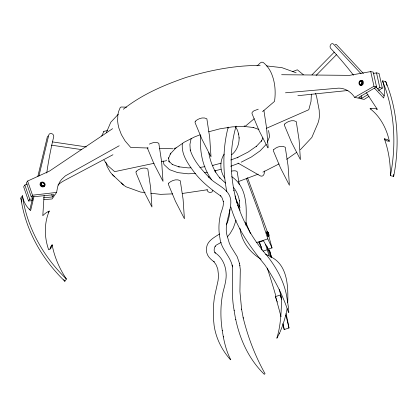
<?xml version="1.0" encoding="UTF-8"?>
<svg xmlns="http://www.w3.org/2000/svg" width="418" height="418" viewBox="0 0 418 418"><rect width="100%" height="100%" fill="white"/><g stroke="black" fill="none" stroke-linecap="round" stroke-linejoin="round"><path stroke-width="0.63" d="M281.539 297.956C281.324 311.499 280.849 325.194 276.847 338.246L279.318 333.611M287.725 302.81C288.248 286.487 287.767 265.017 270.728 256.772M182.347 143.714C181.224 154.2 187.63 163.297 193.539 171.291C200.891 181.349 210.74 189.108 220.897 196.089L220.558 195.749L222.052 197.792L223.322 201.502L223.264 201.168C224.189 206.581 220.84 211.43 220.072 216.634C218.63 223.698 218.53 231.034 219.952 238.114C220.835 248.647 229.801 255.586 232.22 265.446L232.152 265.09L232.486 266.893L232.424 266.564C232.988 281.084 231.248 295.777 234.111 310.208L234.169 310.537M166.322 160.104L166.228 160.726L161.672 161.693M239.086 137.684C239.373 144.069 236.745 150.783 231.65 154.759M229.926 209.392L229.519 214.69L228.327 219.91L226.399 224.853M264.328 171.004C264.824 173.355 263.439 177.368 260.393 175.931L238.03 163.109M44.099 195.614L42.803 215.704A25.723 21.658 34.6 0 1 49.251 211.069A65.25 54.936 34.6 0 0 48.655 249.765A8.041 6.766 34.6 0 0 52.125 244.828A92.242 77.659 34.6 0 0 66.41 279.025L64.858 281.272A92.242 77.659 34.6 0 1 63.802 279.668M200.771 135.395C199.402 150.783 202.416 167.148 211.696 179.771M215.463 172.273L215.745 170.351M46.748 173.047L47.312 169.175A525.917 442.772 34.6 0 1 53.692 136.801A2.759 2.32 34.6 0 0 53.065 134.544A2.612 2.2 34.6 0 0 50.583 133.504A2.612 2.2 34.6 0 0 48.801 134.977L38.947 175.962M168.511 157.973L168.407 158.668L170.795 153.108L170.513 153.699M287.135 308.63C285.536 317.246 282.897 325.695 279.287 333.684M43.796 199.673L52.067 198.963L56.592 192.411L57.647 186.783L59.528 182.279L61.488 179.515L65.386 175.858L119.208 145.762M236.05 220.234L233.317 228.019L230.213 233.375L227.34 236.912M29.819 209.731L33.001 196.491M37.85 176.318L47.25 137.224A2.612 2.2 34.6 0 1 48.216 135.991M33.947 196.768L30.608 210.641A24.092 20.283 34.6 0 1 22.452 195.702L20.9 197.949A24.092 20.283 34.6 0 0 21.851 201.999M228.186 127.129C222.7 148.129 222.726 170.403 226.791 191.648M236.097 126.147C229.973 146.995 229.968 169.368 233.981 190.603L233.908 190.237C238.782 214.768 250.884 237.429 267.405 256.088C276.481 267.807 283.921 281.199 286.633 295.907L288.378 307.005L288.828 312.486L288.504 312.549C283.033 295.547 274.73 279.475 264.73 264.714C250.502 247.43 237.111 228.845 230.861 207.025M191.167 138.447L189.924 144.388L190.284 150.255L190.221 149.905C193.461 160.58 201.351 169.285 208.916 177.206L208.572 176.861C215.489 185.09 229.409 188.074 230.778 200.29C231.52 212.543 223.369 224.137 227.355 236.645L227.293 236.295L229.283 243.067L230.694 246.233L237.131 256.584L239.54 263.539L240.303 269.479L239.916 291.518L241.625 309.367L241.567 309.038L243.239 318.082L243.171 317.727C247.947 337.221 255.236 356.204 265.059 373.723L264.286 374.319C246.866 357.322 237.471 334.003 234.111 310.208M212.84 190.43C212.067 193.759 207.438 192.839 206.994 189.782M101.715 136.002L103.93 131.325M106.261 132.767L110.765 122.286L118.304 114.245M262.885 137.877L261.454 141.211L261.731 140.62M267.363 142.251L269.626 136.54L268.549 130.437M224.168 154.096C219.471 161.254 219.884 171.108 224.691 178.115M27.238 183.983L24.855 185.043L23.654 186.789L28.523 200.985L32.343 200.656M112.594 128.676L49.496 171.072L27.614 181.051L26.407 182.797L31.293 196.977L54.021 194.673L52.469 196.92L43.378 197.845M28.523 200.985L29.741 199.224L32.985 198.895M31.293 196.977L32.51 195.216L56.592 192.411M48.321 212.417L49.251 211.069M50.05 249.123A8.041 6.766 34.6 0 0 50.573 247.075L52.125 244.828M174.98 148.05L174.165 148.74M170.069 154.169L176.072 147.768M256.177 146.551L261.746 140.61M266.177 144.414L260.21 150.778L251.302 157.037L241.16 162.205M300.302 149.759L311.828 137.459L318.061 122.866L318.924 119.799L319.404 116.653L319.206 110.284L316.546 96.297L315.496 93.256M311.974 74.832L334.248 52.161M316.128 75.407L336.584 54.586M57.924 185.09L60.568 182.833L63.651 180.91L112.954 154.744M257.044 65.798C258.956 64.884 260.842 60.793 263.35 62.548C266.642 65.234 269.239 68.683 271.042 72.523C275.107 81.505 275.917 91.699 274.521 101.386L262.525 111.653M245.873 125.781L254.196 118.717M219.57 233.955C213.473 237.983 205.912 241.421 206.518 250.163C206.299 255.408 210.259 259.097 214.157 261.882L213.77 261.449L216.127 264.819L217.747 268.905L218.572 275.697L218.055 280.677L214.424 297.109L213.608 304.194L213.41 318.281L214.115 325.45C215.944 338.256 221.927 350.19 230.532 359.783L230.752 359.673C226.927 352.515 224.827 344.62 223.296 336.694L223.353 336.997L222.24 330.518L222.298 330.816C220.354 317.842 220.291 304.534 223.144 291.686C224.712 285.531 226.676 279.287 226.07 272.849C225.548 264.897 221.775 256.95 214.883 252.634L215.275 253.073L214.413 251.693L214.12 250.121L214.397 247.999L215.286 246.082L215.113 246.333L216.315 245.084L221.221 242.362M123.336 109.25C141.963 94.489 163.95 85.026 186.271 77.377C210.264 70.214 235.041 65.271 260.163 65.464M175.691 148.171L184.113 142.251L194.762 136.827L200.227 134.774M256.553 146.148L248.13 152.063L237.487 157.492L230.804 160.005M286.701 159.315L296.639 152.335M369.084 96.339L364.115 99.421L354.636 97.337C350.754 91.37 343.92 87.294 336.642 88.297L285.468 92.806M378.473 90.518L382.339 88.12L379.042 73.422L376.513 72.868L373.316 73.463M237.387 157.884L238.025 157.508M281.627 74.723L349.526 75.36L370.735 71.593L373.264 72.152L376.54 86.845L358.607 97.509L361.857 98.225L368.023 94.557M377.548 88.893L379.79 87.561L382.339 88.12M354.636 97.337L373.99 86.286L376.54 86.845M149.341 144.106C152.136 142.857 156.076 141.31 158.814 143.322L161.651 161.959L163.015 181.334L154.038 163.976L147.23 147.669M262.938 172.132L279.02 163.934M292.459 71.677L297.313 69.801L303.379 74.728M266.256 128.383L308.803 109.73L311.013 101.402L311.389 94.118M230.689 166.296L238.866 163.219M238.751 181.459L258.178 174.149M256.265 242.592L267.828 238.903L272.019 247.926L268.257 249.128L263.46 240.768L258.658 242.299L261.537 247.315M263.037 251.124L267.238 249.781M268.21 250.439L269.406 250.053A139.251 12.347 72.3 0 1 271.648 257.765M281.032 316.745A92.242 8.182 72.3 0 0 275.488 296.576L280.29 295.04A8.041 0.711 72.3 0 0 281.445 298.478M282.767 323.605A92.242 8.182 72.3 0 1 284.193 329.541L288.995 328.01A139.251 12.347 72.3 0 0 286.095 313.646M258.256 109.197L253.893 110.838L252.174 112.296L251.986 113.602L259.024 130.484L267.891 147.867L268.168 147.726L266.637 128.467L263.91 110.441M208.697 131.79L219.837 128.838L232.34 126.868L243.893 126.414L253.595 127.527L253.036 127.37L258.956 129.517M221.075 163.182L212.522 165.455M214.345 171.019L221.038 169.248M103.669 131.383L107.739 130.52M103.957 160.047L108.152 165.93L114.652 171.657L154.132 163.292M199.909 167.451L204.956 166.651M204.726 172.613L207.265 172.211M231.656 171.082C233.448 170.842 235.768 170.288 237.199 171.72L239.248 184.646M207.527 189.73L182.269 193.492M245.371 126.027L244.133 125.99M297.877 95.696L347.975 90.487M212.339 165.7L213.102 165.632M190.921 167.806L188.356 167.905L178.653 166.792L179.212 166.944L172.101 164.373L172.66 164.739L168.559 160.899M195.77 173.496L188.053 173.799L177.781 172.624L169.525 169.677L163.981 164.535L163.151 160.883M172.671 193.874L160.507 194.354L150.882 193.252M126.586 107.165L121.372 107.003L120.321 107.316L118.639 111.413L117.855 114.783L117.625 121.058L118.043 124.355L118.864 127.997L121.366 134.596L125.087 140.908L130.724 147.47L148.306 148.014M159.383 148.359L173.062 148.782M266.574 65.908L281.978 67.674L296.132 72.8M145.109 192.588L140.615 192.071L125.87 186.731L123.42 184.955L112.306 174.546L110.247 172.075L107.097 166.489L105.775 162.184M52.527 141.911L86.343 146.906M51.377 145.15L81.369 149.581M374.35 88.005L383.682 98.011A24.092 18.146 -77.6 0 0 382.46 80.862L385.709 81.578A24.092 18.146 -77.6 0 1 386.974 85.528M393.667 174.437A92.242 69.477 -77.6 0 1 393.667 176.38L390.417 175.664A92.242 69.477 -77.6 0 0 384.372 138.839A8.041 6.056 -77.6 0 0 389.336 141.091A65.25 49.146 -77.6 0 0 370.097 108.722L371.184 108.957M384.372 138.839L387.622 139.555A8.041 6.056 -77.6 0 0 389.409 141.258M265.623 254.28L268.675 255.779M261.104 259.197C249.974 252.775 241.505 241.29 239.974 228.395M225.511 183.089L219.643 177.692L220.025 178.115C213.859 170.952 210.28 161.886 208.765 152.627M245.946 225.318C246.505 208.07 247.973 187.901 231.771 176.668M227.674 127.271L228.583 128.112M112.306 174.546L114.663 176.762M121.21 182.87L123.42 184.955M363.383 73.474L336.72 44.883A2.612 1.965 -77.6 0 0 335.043 44.46M375.824 86.813L384.267 95.868M361.021 73.709L333.47 44.167A2.612 1.965 -77.6 0 0 331.437 43.911A2.612 1.965 -77.6 0 0 330.11 46.168A2.759 2.074 -77.6 0 0 330.737 48.425A525.917 396.133 -77.6 0 1 351.183 72.241L353.482 75.203M233.39 187.311C236.567 191.23 238.715 195.99 239.383 200.995L239.336 200.609L239.733 207.187M366.403 92.801L377.12 109.056A25.723 19.38 -77.6 0 0 370.097 108.722M267.818 232.575C267.039 231.76 268.534 236.243 268.664 235.115M266.893 232.654L267.039 233.568M235.585 126.727L237.424 130.197L238.6 133.885L239.138 138.086M236.614 200.765L240.042 207.516M237.617 205.097L240.125 210.348M245.8 222.266L250.471 233.646M235.062 195.938L237.063 203.336M169.013 161.447L169.3 162.095L168.532 157.873M267.948 232.863C270.754 240.371 267.248 228.285 268.241 233.615M267.504 232.194L247.503 177.66M246.27 178.24L261.37 218.99L267.828 238.903M266.966 232.638L266.553 231.75L267.802 235.637M27.614 181.051L32.51 195.216M24.855 185.043L29.741 199.224M267.081 233.15L267.206 233.51M267.206 246.662L270.645 257.164M267.154 233.181L267.337 233.918M259.39 241.625L262.06 250.11M265.534 244.347L269.344 256.506M267.076 233.887L268.027 236.583L267.875 235.606M267.546 234.43L267.724 235.047M267.468 234.336L267.755 235.418M361.173 95.774L361.857 98.225M51.785 194.469L52.469 196.92M268.528 235.209L272.019 247.926M268.502 234.441L268.602 234.811M376.513 72.868L379.79 87.561M370.735 71.593L373.99 86.286M239.54 263.539L239.603 263.894M239.88 265.393L239.942 265.728M235.789 319.279L235.851 319.634M238.6 133.885L238.652 134.267M50.803 248.255A92.242 77.659 34.6 0 1 50.573 247.075M64.858 281.272A139.251 117.233 34.6 0 1 20.9 197.949M66.41 279.025A139.251 117.233 34.6 0 1 22.452 195.702M44.82 185.566A2.55 2.179 32 0 1 40.959 186.271A2.55 2.179 32 0 1 41.22 182.546M44.574 183.815A2.55 2.179 32 0 1 44.82 184.395M382.46 80.862A139.251 104.887 -77.6 0 1 390.417 175.664M385.709 81.578A139.251 104.887 -77.6 0 1 393.667 176.38M376.32 109.171A25.723 19.38 -77.6 0 1 377.496 109.223M360.431 81.306A1.688 1.238 -79.2 0 1 361.993 81.944A1.688 1.238 -79.2 0 1 361.465 84.159A1.688 1.238 -79.2 0 1 359.814 83.908M359.663 83.543A1.688 1.238 -79.2 0 1 359.715 82.268M359.893 81.876A1.688 1.238 -79.2 0 1 360.138 81.547M361.304 80.439A2.55 1.965 -75.8 0 1 363.409 82.242A2.55 1.965 -75.8 0 1 361.889 85.277A2.55 1.965 -75.8 0 1 359.522 84.002M279.198 289.481A65.25 5.784 72.3 0 1 281.627 297.966M280.29 295.04A92.242 8.182 72.3 0 1 281.486 299.236M285.834 315.214A92.242 8.182 72.3 0 1 288.995 328.01M269.406 250.053A24.092 2.137 72.3 0 1 271.251 256.704M283.279 324.697A139.251 12.347 72.3 0 1 284.193 329.541M277.39 301.968A8.041 0.711 72.3 0 1 277.207 301.519M276.836 300.537A8.041 0.711 72.3 0 1 276.643 300.009M276.45 299.466A8.041 0.711 72.3 0 1 276.251 298.907M276.058 298.332A8.041 0.711 72.3 0 1 275.488 296.576M267.233 268.074A65.25 5.784 72.3 0 1 275.885 296.148M268.842 235.282A2.55 0.303 71.6 0 1 268.382 235.433A2.55 0.303 71.6 0 1 267.269 231.692A2.55 0.303 71.6 0 1 268.304 233.474M268.513 234.106A2.55 0.303 71.6 0 1 268.701 234.723M136.169 171.422L135.981 172.723L143.019 189.61L151.943 206.983L150.632 187.593L147.794 168.956C144.247 166.772 139.006 168.72 136.169 171.422M168.637 183.183L168.449 184.49L175.487 201.371L184.411 218.745L183.1 199.355L180.262 180.717C176.715 178.533 171.474 180.482 168.637 183.183M195.237 121.298L195.049 122.599L202.087 139.487L211.012 156.86L209.7 137.47L206.863 118.832C203.315 116.648 198.075 118.597 195.237 121.298M273.623 149.691L273.435 150.997L280.473 167.879L289.397 185.258L288.086 165.862L285.248 147.23C281.701 145.041 276.46 146.995 273.623 149.691M284.642 124.057L284.454 125.363L291.492 142.245L300.411 159.619L299.105 140.229L296.268 121.596C292.72 119.407 287.48 121.356 284.642 124.057M41.351 184.228A1.688 1.395 37.1 0 0 44.01 185.331A1.688 1.395 37.1 0 0 43.284 182.729A1.688 1.395 37.1 0 0 41.351 184.228M41.21 184.416A1.688 1.395 37.1 0 0 43.869 185.519A1.688 1.395 37.1 0 0 43.143 182.917A1.688 1.395 37.1 0 0 41.21 184.416M40.426 184.484A2.55 2.111 37.1 0 0 44.444 186.151A2.55 2.111 37.1 0 0 43.347 182.217A2.55 2.111 37.1 0 0 40.426 184.484M361.277 84.018A1.688 1.238 -79.2 0 0 361.11 81.17A1.688 1.238 -79.2 0 0 359.313 83.078A1.688 1.238 -79.2 0 0 361.277 84.018M361.925 84.713A2.55 1.871 -79.2 0 0 361.664 80.418A2.55 1.871 -79.2 0 0 358.957 83.292A2.55 1.871 -79.2 0 0 361.925 84.713"/></g></svg>
